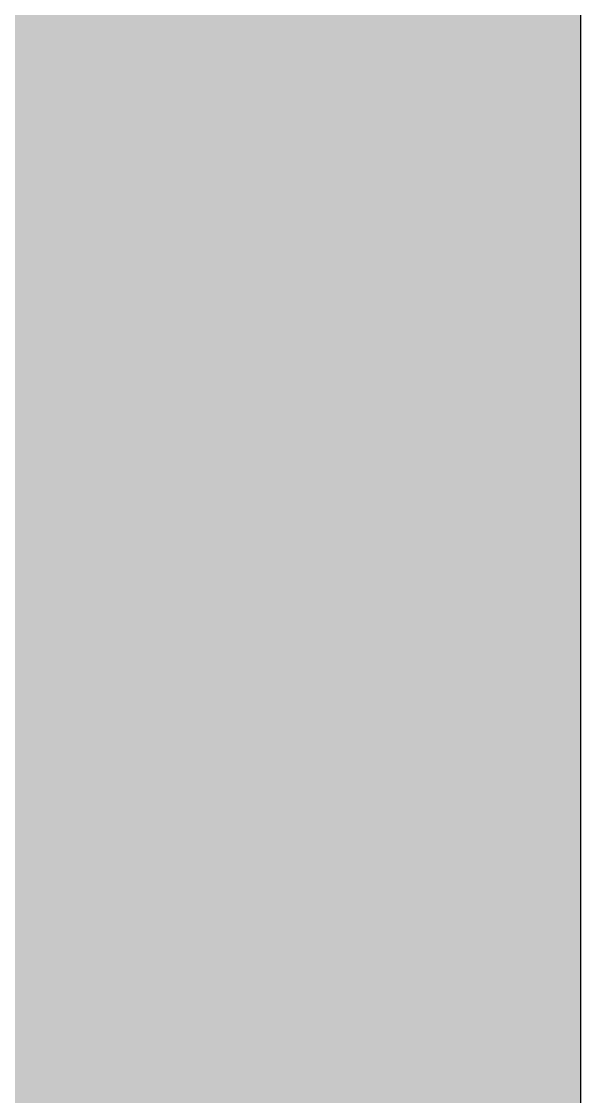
# Model space of a CAD drawing. Header units: millimetres. Extents: x 0 to 212, y 0 to 318.
# Drawn here: x 160.3 to 211.7, y 158.8 to 257.6 of the extents above; entities that cross this region are included whole.
import ezdxf

# ---------------------------------------------------------------- set-up
doc = ezdxf.new("R2010")
doc.units = ezdxf.units.MM

msp = doc.modelspace()

# ---------------------------------------------------------------- hatches: boundary and pattern name
msp.add_hatch(color=40).paths.add_polyline_path([(14.1633, 0.0536), (13.9878, 0.0533), (13.8125, 0.0559), (13.6373, 0.061), (13.462, 0.0686), (13.2893, 0.0787), (13.114, 0.0914), (12.9413, 0.1041), (12.7686, 0.1219), (12.5959, 0.1397), (12.4231, 0.16), (12.2504, 0.1829), (12.0777, 0.2057), (11.9075, 0.2337), (11.7373, 0.2616), (11.5672, 0.2921), (11.397, 0.3251), (11.2268, 0.3607), (11.0592, 0.3988), (10.8915, 0.4369), (10.7239, 0.4775), (10.5562, 0.5207), (10.3886, 0.5664), (10.2235, 0.6121), (10.0584, 0.6629), (9.8933, 0.7137), (9.7307, 0.7671), (9.5682, 0.8204), (9.4056, 0.8788), (9.2431, 0.9373), (9.083, 0.9982), (8.923, 1.0617), (8.763, 1.1252), (8.6055, 1.1938), (8.4455, 1.2624), (8.2906, 1.331), (8.1331, 1.4046), (7.9781, 1.4783), (7.8232, 1.5545), (7.6708, 1.6332), (7.5184, 1.7145), (7.366, 1.7958), (7.2161, 1.8796), (7.0663, 1.966), (6.919, 2.0523), (6.7716, 2.1438), (6.6243, 2.2352), (6.4795, 2.3266), (6.3348, 2.4232), (6.19, 2.5197), (6.0477, 2.6187), (5.908, 2.7178), (5.7683, 2.8194), (5.6286, 2.9235), (5.4915, 3.0302), (5.3543, 3.1369), (5.2197, 3.2461), (5.0851, 3.3579), (4.953, 3.4722), (4.8209, 3.5865), (4.6914, 3.7033), (4.5644, 3.8202), (4.4348, 3.9395), (4.3104, 4.0615), (4.1859, 4.1859), (4.0615, 4.3104), (3.9395, 4.4348), (3.8202, 4.5618), (3.7033, 4.6914), (3.5865, 4.8209), (3.4722, 4.953), (3.3579, 5.0851), (3.2487, 5.2197), (3.1369, 5.3543), (3.0302, 5.4915), (2.9235, 5.6286), (2.8194, 5.7683), (2.7178, 5.908), (2.6187, 6.0477), (2.5197, 6.19), (2.4232, 6.3348), (2.3266, 6.477), (2.2352, 6.6243), (2.1438, 6.7691), (2.0523, 6.9164), (1.966, 7.0663), (1.8796, 7.2161), (1.7958, 7.366), (1.7145, 7.5184), (1.6332, 7.6708), (1.5545, 7.8232), (1.4783, 7.9781), (1.4046, 8.1331), (1.331, 8.2906), (1.2598, 8.4455), (1.1913, 8.603), (1.1252, 8.763), (1.0592, 8.923), (0.9982, 9.083), (0.9373, 9.2431), (0.8763, 9.4056), (0.8204, 9.5682), (0.7645, 9.7307), (0.7112, 9.8933), (0.6604, 10.0584), (0.6121, 10.2235), (0.5639, 10.3911), (0.5207, 10.5562), (0.4775, 10.7239), (0.4343, 10.8915), (0.3962, 11.0592), (0.3607, 11.2268), (0.3251, 11.397), (0.2921, 11.5672), (0.2616, 11.7373), (0.2311, 11.9075), (0.2057, 12.0802), (0.1803, 12.2504), (0.1575, 12.4231), (0.1372, 12.5959), (0.1194, 12.7686), (0.1041, 12.9413), (0.0889, 13.1166), (0.0787, 13.2893), (0.0686, 13.4645), (0.061, 13.6373), (0.0559, 13.8125), (0.0508, 13.9878), (0.0508, 14.163), (0.0522, 303.4425), (0.0508, 303.6164), (0.0559, 303.7916), (0.061, 303.9669), (0.0686, 304.1396), (0.0787, 304.3149), (0.0889, 304.4876), (0.1041, 304.6628), (0.1194, 304.8356), (0.1372, 305.0083), (0.1575, 305.181), (0.1803, 305.3537), (0.2057, 305.5239), (0.2311, 305.6966), (0.2616, 305.8668), (0.2921, 306.037), (0.3251, 306.2072), (0.3607, 306.3748), (0.3962, 306.545), (0.4343, 306.7126), (0.4775, 306.8803), (0.5207, 307.0479), (0.5639, 307.213), (0.6121, 307.3781), (0.6604, 307.5432), (0.7112, 307.7083), (0.7645, 307.8734), (0.8204, 308.036), (0.8763, 308.1985), (0.9373, 308.3611), (0.9982, 308.5211), (1.0592, 308.6811), (1.1252, 308.8411), (1.1913, 308.9986), (1.2598, 309.1561), (1.331, 309.3136), (1.4046, 309.4685), (1.4783, 309.626), (1.5545, 309.7784), (1.6332, 309.9333), (1.7145, 310.0857), (1.7958, 310.2356), (1.8796, 310.388), (1.966, 310.5379), (2.0523, 310.6852), (2.1438, 310.8325), (2.2352, 310.9798), (2.3266, 311.1246), (2.4232, 311.2694), (2.5197, 311.4116), (2.6187, 311.5539), (2.7178, 311.6961), (2.8194, 311.8358), (2.9235, 311.9755), (3.0302, 312.1127), (3.1369, 312.2473), (3.2487, 312.3844), (3.3579, 312.5165), (3.4722, 312.6486), (3.5865, 312.7807), (3.7033, 312.9102), (3.8202, 313.0398), (3.9395, 313.1668), (4.0615, 313.2938), (4.1859, 313.4182), (4.3104, 313.5401), (4.4348, 313.6621), (4.5644, 313.784), (4.6914, 313.9008), (4.8209, 314.0177), (4.953, 314.132), (5.0851, 314.2437), (5.2197, 314.3555), (5.3543, 314.4647), (5.4915, 314.5739), (5.6286, 314.6781), (5.7683, 314.7822), (5.908, 314.8838), (6.0477, 314.9854), (6.19, 315.0845), (6.3348, 315.181), (6.4795, 315.275), (6.6243, 315.3689), (6.7716, 315.4604), (6.919, 315.5493), (7.0663, 315.6382), (7.2161, 315.7245), (7.366, 315.8084), (7.5184, 315.8896), (7.6708, 315.9709), (7.8232, 316.0471), (7.9781, 316.1233), (8.1331, 316.1995), (8.2906, 316.2706), (8.4455, 316.3418), (8.6055, 316.4103), (8.763, 316.4789), (8.923, 316.5424), (9.083, 316.6059), (9.2431, 316.6669), (9.4056, 316.7253), (9.5682, 316.7837), (9.7307, 316.8371), (9.8933, 316.8904), (10.0584, 316.9412), (10.2235, 316.992), (10.3886, 317.0377), (10.5562, 317.0834), (10.7239, 317.1266), (10.8915, 317.1673), (11.0592, 317.2079), (11.2268, 317.2435), (11.397, 317.279), (11.5672, 317.312), (11.7373, 317.3425), (11.9075, 317.3705), (12.0777, 317.3984), (12.2504, 317.4213), (12.4231, 317.4441), (12.5959, 317.4644), (12.7686, 317.4822), (12.9413, 317.5), (13.114, 317.5127), (13.2893, 317.5254), (13.462, 317.5356), (13.6373, 317.5432), (13.8125, 317.5483), (13.9878, 317.5508), (14.163, 317.5533), (197.6078, 317.5536), (197.7822, 317.5508), (197.9574, 317.5483), (198.1327, 317.5432), (198.3054, 317.5356), (198.4807, 317.5254), (198.6534, 317.5127), (198.8287, 317.5), (199.0014, 317.4822), (199.1741, 317.4644), (199.3468, 317.4441), (199.5195, 317.4213), (199.6897, 317.3984), (199.8624, 317.3705), (200.0326, 317.3425), (200.2028, 317.312), (200.373, 317.279), (200.5432, 317.2435), (200.7108, 317.2079), (200.8784, 317.1673), (201.0461, 317.1266), (201.2137, 317.0834), (201.3788, 317.0377), (201.5465, 316.992), (201.7116, 316.9412), (201.8767, 316.8904), (202.0392, 316.8371), (202.2018, 316.7837), (202.3643, 316.7253), (202.5269, 316.6669), (202.6869, 316.6059), (202.8469, 316.5424), (203.007, 316.4789), (203.167, 316.4103), (203.3245, 316.3418), (203.4794, 316.2706), (203.6369, 316.1995), (203.7918, 316.1233), (203.9468, 316.0471), (204.0992, 315.9709), (204.2516, 315.8896), (204.404, 315.8084), (204.5538, 315.7245), (204.7037, 315.6382), (204.8535, 315.5493), (205.0009, 315.4604), (205.1456, 315.3689), (205.293, 315.275), (205.4352, 315.181), (205.58, 315.0845), (205.7222, 314.9854), (205.8619, 314.8838), (206.0016, 314.7822), (206.1413, 314.6781), (206.2785, 314.5739), (206.4156, 314.4647), (206.5503, 314.3555), (206.6849, 314.2437), (206.817, 314.132), (206.949, 314.0177), (207.0786, 313.9008), (207.2081, 313.784), (207.3351, 313.6621), (207.4596, 313.5401), (207.584, 313.4182), (207.7085, 313.2938), (207.8304, 313.1668), (207.9498, 313.0398), (208.0666, 312.9102), (208.1835, 312.7807), (208.2978, 312.6486), (208.4121, 312.5165), (208.5238, 312.3844), (208.6331, 312.2473), (208.7397, 312.1127), (208.8464, 311.9755), (208.9506, 311.8358), (209.0522, 311.6961), (209.1512, 311.5539), (209.2503, 311.4116), (209.3468, 311.2694), (209.4433, 311.1246), (209.5348, 310.9798), (209.6262, 310.8325), (209.7176, 310.6852), (209.804, 310.5379), (209.8904, 310.388), (209.9742, 310.2356), (210.0555, 310.0857), (210.1367, 309.9333), (210.2155, 309.7784), (210.2917, 309.626), (210.3653, 309.4685), (210.439, 309.3136), (210.5076, 309.1561), (210.5762, 308.9986), (210.6447, 308.8411), (210.7082, 308.6811), (210.7717, 308.5211), (210.8327, 308.3611), (210.8911, 308.1985), (210.9495, 308.036), (211.0029, 307.8734), (211.0562, 307.7083), (211.107, 307.5432), (211.1578, 307.3781), (211.2035, 307.213), (211.2493, 307.0479), (211.2924, 306.8803), (211.3331, 306.7126), (211.3712, 306.545), (211.4093, 306.3748), (211.4448, 306.2072), (211.4779, 306.037), (211.5083, 305.8668), (211.5363, 305.6966), (211.5642, 305.5239), (211.5871, 305.3537), (211.6099, 305.181), (211.6303, 305.0083), (211.648, 304.8356), (211.6658, 304.6628), (211.6785, 304.4876), (211.6912, 304.3149), (211.7014, 304.1396), (211.709, 303.9669), (211.7141, 303.7916), (211.7166, 303.6164), (211.7166, 303.4411), (211.7189, 14.1647), (211.7166, 13.9878), (211.7141, 13.8125), (211.709, 13.6373), (211.7014, 13.4645), (211.6912, 13.2893), (211.6785, 13.1166), (211.6658, 12.9413), (211.648, 12.7686), (211.6303, 12.5959), (211.6099, 12.4231), (211.5871, 12.2504), (211.5642, 12.0802), (211.5363, 11.9075), (211.5083, 11.7373), (211.4779, 11.5672), (211.4448, 11.397), (211.4093, 11.2268), (211.3712, 11.0592), (211.3331, 10.8915), (211.2924, 10.7239), (211.2493, 10.5562), (211.2035, 10.3911), (211.1578, 10.2235), (211.107, 10.0584), (211.0562, 9.8933), (211.0029, 9.7307), (210.9495, 9.5682), (210.8911, 9.4056), (210.8327, 9.2431), (210.7717, 9.083), (210.7082, 8.923), (210.6447, 8.763), (210.5762, 8.603), (210.5076, 8.4455), (210.439, 8.2906), (210.3653, 8.1331), (210.2917, 7.9781), (210.2155, 7.8232), (210.1367, 7.6708), (210.0555, 7.5184), (209.9742, 7.366), (209.8904, 7.2161), (209.804, 7.0663), (209.7176, 6.9164), (209.6262, 6.7691), (209.5348, 6.6243), (209.4433, 6.477), (209.3468, 6.3348), (209.2503, 6.19), (209.1512, 6.0477), (209.0522, 5.908), (208.9506, 5.7683), (208.8464, 5.6286), (208.7397, 5.4915), (208.6331, 5.3543), (208.5238, 5.2197), (208.4121, 5.0851), (208.2978, 4.953), (208.1835, 4.8209), (208.0666, 4.6914), (207.9498, 4.5618), (207.8304, 4.4348), (207.7085, 4.3104), (207.584, 4.1859), (207.4596, 4.0615), (207.3351, 3.9395), (207.2081, 3.8202), (207.0786, 3.7033), (206.949, 3.5865), (206.817, 3.4722), (206.6849, 3.3579), (206.5503, 3.2461), (206.4156, 3.1369), (206.2785, 3.0302), (206.1413, 2.9235), (206.0016, 2.8194), (205.8619, 2.7178), (205.7222, 2.6187), (205.58, 2.5197), (205.4352, 2.4232), (205.293, 2.3266), (205.1456, 2.2352), (205.0009, 2.1438), (204.8535, 2.0523), (204.7037, 1.966), (204.5538, 1.8796), (204.404, 1.7958), (204.2516, 1.7145), (204.0992, 1.6332), (203.9468, 1.5545), (203.7918, 1.4783), (203.6369, 1.4046), (203.4794, 1.331), (203.3245, 1.2624), (203.167, 1.1938), (203.007, 1.1252), (202.8469, 1.0617), (202.6869, 0.9982), (202.5269, 0.9373), (202.3643, 0.8788), (202.2018, 0.8204), (202.0392, 0.7671), (201.8767, 0.7137), (201.7116, 0.6629), (201.5465, 0.6121), (201.3788, 0.5664), (201.2137, 0.5207), (201.0461, 0.4775), (200.8784, 0.4369), (200.7108, 0.3988), (200.5432, 0.3607), (200.373, 0.3251), (200.2028, 0.2921), (200.0326, 0.2616), (199.8624, 0.2337), (199.6897, 0.2057), (199.5195, 0.1829), (199.3468, 0.16), (199.1741, 0.1397), (199.0014, 0.1219), (198.8287, 0.1041), (198.6534, 0.0914), (198.4807, 0.0787), (198.3054, 0.0686), (198.1327, 0.061), (197.9574, 0.0559), (197.7822, 0.0533), (197.6069, 0.0533)])
h = msp.add_hatch(color=59)
h.paths.add_polyline_path([(14.1633, 3.5814), (13.8887, 3.5839), (13.6169, 3.5941), (13.3477, 3.6119), (13.081, 3.6347), (12.8143, 3.6652), (12.5501, 3.7008), (12.2885, 3.7465), (12.0294, 3.7948), (11.7729, 3.8506), (11.5164, 3.9141), (11.2649, 3.9827), (11.016, 4.0564), (10.7671, 4.1351), (10.5232, 4.2215), (10.2819, 4.3129), (10.0432, 4.412), (9.8069, 4.5161), (9.5733, 4.6228), (9.3447, 4.7371), (9.1186, 4.8565), (8.8951, 4.9809), (8.6741, 5.113), (8.4582, 5.2476), (8.2448, 5.3873), (8.0366, 5.5321), (7.8308, 5.682), (7.6276, 5.8369), (7.4295, 5.9969), (7.2365, 6.1595), (7.046, 6.3297), (6.8605, 6.5024), (6.6777, 6.6802), (6.5024, 6.8605), (6.3271, 7.046), (6.1595, 7.2365), (5.9969, 7.432), (5.8369, 7.6302), (5.682, 7.8308), (5.5321, 8.0366), (5.3873, 8.2448), (5.2451, 8.4582), (5.1105, 8.6741), (4.9809, 8.8951), (4.8565, 9.1186), (4.7371, 9.3447), (4.6228, 9.5758), (4.5136, 9.8069), (4.4094, 10.0432), (4.3129, 10.2819), (4.2215, 10.5232), (4.1351, 10.7696), (4.0538, 11.016), (3.9802, 11.2649), (3.9116, 11.5189), (3.8506, 11.7729), (3.7948, 12.0294), (3.744, 12.2911), (3.7008, 12.5527), (3.6627, 12.8143), (3.6322, 13.081), (3.6093, 13.3502), (3.5916, 13.6195), (3.5814, 13.8913), (3.5789, 14.163), (3.58, 303.4425), (3.5814, 303.7154), (3.5916, 303.9847), (3.6093, 304.2564), (3.6322, 304.5231), (3.6627, 304.7898), (3.7008, 305.054), (3.744, 305.3156), (3.7948, 305.5747), (3.8506, 305.8312), (3.9116, 306.0852), (3.9802, 306.3392), (4.0538, 306.5882), (4.1351, 306.8345), (4.2215, 307.0809), (4.3129, 307.3222), (4.4094, 307.561), (4.5136, 307.7972), (4.6228, 308.0283), (4.7371, 308.2595), (4.8565, 308.4855), (4.9809, 308.7091), (5.1105, 308.9275), (5.2451, 309.1459), (5.3873, 309.3593), (5.5321, 309.5676), (5.682, 309.7733), (5.8369, 309.974), (5.9969, 310.1721), (6.1595, 310.3677), (6.3271, 310.5556), (6.5024, 310.7436), (6.6777, 310.9239), (6.8605, 311.1017), (7.046, 311.2745), (7.2365, 311.4446), (7.4295, 311.6072), (7.6276, 311.7672), (7.8308, 311.9222), (8.0366, 312.072), (8.2448, 312.2168), (8.4582, 312.3565), (8.6741, 312.4911), (8.8951, 312.6232), (9.1186, 312.7477), (9.3447, 312.867), (9.5733, 312.9813), (9.8069, 313.0906), (10.0432, 313.1922), (10.2819, 313.2912), (10.5232, 313.3827), (10.7671, 313.469), (11.016, 313.5478), (11.2649, 313.624), (11.5164, 313.6925), (11.7729, 313.7535), (12.0294, 313.8094), (12.2885, 313.8602), (12.5501, 313.9034), (12.8143, 313.9389), (13.081, 313.9694), (13.3477, 313.9948), (13.6169, 314.01), (13.8887, 314.0202), (14.163, 314.0253), (197.6078, 314.0258), (197.8787, 314.0202), (198.1505, 314.01), (198.4197, 313.9948), (198.689, 313.9694), (198.9557, 313.9389), (199.2173, 313.9034), (199.4789, 313.8602), (199.7405, 313.8094), (199.9971, 313.7535), (200.2511, 313.6925), (200.5051, 313.624), (200.754, 313.5478), (201.0004, 313.469), (201.2467, 313.3827), (201.488, 313.2912), (201.7268, 313.1922), (201.963, 313.0906), (202.1942, 312.9813), (202.4253, 312.867), (202.6514, 312.7477), (202.8749, 312.6232), (203.0959, 312.4911), (203.3118, 312.3565), (203.5251, 312.2168), (203.7334, 312.072), (203.9391, 311.9222), (204.1398, 311.7672), (204.3379, 311.6072), (204.5335, 311.4446), (204.724, 311.2745), (204.9094, 311.1017), (205.0898, 310.9239), (205.2676, 310.7436), (205.4403, 310.5556), (205.6105, 310.3677), (205.773, 310.1721), (205.933, 309.974), (206.088, 309.7733), (206.2378, 309.5676), (206.3826, 309.3593), (206.5223, 309.1459), (206.6569, 308.9275), (206.789, 308.7091), (206.9135, 308.4855), (207.0329, 308.2595), (207.1472, 308.0283), (207.2538, 307.7972), (207.358, 307.561), (207.457, 307.3222), (207.5485, 307.0809), (207.6348, 306.8345), (207.7136, 306.5882), (207.7872, 306.3392), (207.8558, 306.0852), (207.9193, 305.8312), (207.9752, 305.5747), (208.0235, 305.3156), (208.0692, 305.054), (208.1047, 304.7898), (208.1352, 304.5231), (208.1581, 304.2564), (208.1759, 303.9847), (208.186, 303.7154), (208.1911, 303.4411), (208.1911, 14.1647), (208.186, 13.8913), (208.1759, 13.6195), (208.1581, 13.3502), (208.1352, 13.081), (208.1047, 12.8143), (208.0692, 12.5527), (208.0235, 12.2911), (207.9752, 12.0294), (207.9193, 11.7729), (207.8558, 11.5189), (207.7872, 11.2649), (207.7136, 11.016), (207.6348, 10.7696), (207.5485, 10.5232), (207.457, 10.2819), (207.358, 10.0432), (207.2538, 9.8069), (207.1472, 9.5758), (207.0329, 9.3447), (206.9135, 9.1186), (206.789, 8.8951), (206.6569, 8.6741), (206.5223, 8.4582), (206.3826, 8.2448), (206.2378, 8.0366), (206.088, 7.8308), (205.933, 7.6302), (205.773, 7.432), (205.6105, 7.2365), (205.4403, 7.046), (205.2676, 6.8605), (205.0898, 6.6802), (204.9094, 6.5024), (204.724, 6.3297), (204.5335, 6.1595), (204.3379, 5.9969), (204.1398, 5.8369), (203.9391, 5.682), (203.7334, 5.5321), (203.5251, 5.3873), (203.3118, 5.2476), (203.0959, 5.113), (202.8749, 4.9809), (202.6514, 4.8565), (202.4253, 4.7371), (202.1942, 4.6228), (201.963, 4.5161), (201.7268, 4.412), (201.488, 4.3129), (201.2467, 4.2215), (201.0004, 4.1351), (200.754, 4.0564), (200.5051, 3.9827), (200.2511, 3.9141), (199.9971, 3.8506), (199.7405, 3.7948), (199.4789, 3.7465), (199.2173, 3.7008), (198.9557, 3.6652), (198.689, 3.6347), (198.4197, 3.6119), (198.1505, 3.5941), (197.8787, 3.5839), (197.6069, 3.5789)])
h.paths.add_polyline_path([(14.1633, 8.8731), (14.0259, 8.8748), (13.8887, 8.8798), (13.7541, 8.8875), (13.622, 8.9002), (13.4874, 8.9154), (13.3553, 8.9332), (13.2258, 8.9535), (13.0962, 8.9789), (12.9667, 9.0068), (12.8397, 9.0373), (12.7127, 9.0729), (12.5882, 9.1084), (12.4663, 9.1491), (12.3419, 9.1923), (12.2225, 9.238), (12.1031, 9.2888), (11.9837, 9.3396), (11.8694, 9.3929), (11.7526, 9.4513), (11.6408, 9.5098), (11.5291, 9.5733), (11.4198, 9.6368), (11.3106, 9.7053), (11.2039, 9.7765), (11.0998, 9.8476), (10.9957, 9.9238), (10.8966, 10), (10.7975, 10.0787), (10.6985, 10.1625), (10.6045, 10.2464), (10.5105, 10.3327), (10.4216, 10.4216), (10.3327, 10.5131), (10.2464, 10.6045), (10.16, 10.701), (10.0787, 10.7975), (10, 10.8966), (9.9212, 10.9982), (9.8476, 11.0998), (9.7739, 11.2039), (9.7053, 11.3106), (9.6368, 11.4198), (9.5707, 11.5291), (9.5098, 11.6408), (9.4488, 11.7551), (9.3929, 11.8694), (9.337, 11.9863), (9.2862, 12.1031), (9.238, 12.2225), (9.1923, 12.3444), (9.1491, 12.4663), (9.1084, 12.5908), (9.0703, 12.7152), (9.0373, 12.8397), (9.0068, 12.9692), (8.9789, 13.0962), (8.9535, 13.2258), (8.9306, 13.3579), (8.9129, 13.4899), (8.8976, 13.622), (8.8849, 13.7566), (8.8773, 13.8913), (8.8722, 14.0259), (8.8697, 14.163), (8.8717, 303.4425), (8.8722, 303.5783), (8.8773, 303.7129), (8.8849, 303.8475), (8.8976, 303.9821), (8.9129, 304.1142), (8.9306, 304.2463), (8.9535, 304.3784), (8.9789, 304.5079), (9.0068, 304.6349), (9.0373, 304.7644), (9.0703, 304.8889), (9.1084, 305.0134), (9.1491, 305.1378), (9.1923, 305.2597), (9.238, 305.3817), (9.2862, 305.501), (9.337, 305.6179), (9.3929, 305.7347), (9.4488, 305.849), (9.5098, 305.9633), (9.5707, 306.0751), (9.6368, 306.1843), (9.7053, 306.2935), (9.7739, 306.4002), (9.8476, 306.5043), (9.9212, 306.6059), (10, 306.7075), (10.0787, 306.8066), (10.16, 306.9031), (10.2464, 306.9996), (10.3327, 307.0911), (10.4216, 307.1825), (10.5105, 307.2714), (10.6045, 307.3578), (10.6985, 307.4416), (10.7975, 307.5254), (10.8966, 307.6042), (10.9957, 307.6804), (11.0998, 307.7566), (11.2039, 307.8277), (11.3106, 307.8988), (11.4198, 307.9674), (11.5291, 308.0309), (11.6408, 308.0944), (11.7526, 308.1528), (11.8694, 308.2112), (11.9837, 308.2646), (12.1031, 308.3179), (12.2225, 308.3662), (12.3419, 308.4119), (12.4663, 308.4551), (12.5882, 308.4957), (12.7127, 308.5313), (12.8397, 308.5668), (12.9667, 308.5973), (13.0962, 308.6252), (13.2258, 308.6506), (13.3553, 308.671), (13.4874, 308.6913), (13.622, 308.7065), (13.7541, 308.7167), (13.8887, 308.7268), (14.0259, 308.7319), (14.163, 308.7319), (197.6078, 308.7342), (197.7441, 308.7319), (197.8787, 308.7268), (198.0133, 308.7167), (198.1479, 308.7065), (198.28, 308.6913), (198.4121, 308.671), (198.5442, 308.6506), (198.6737, 308.6252), (198.8007, 308.5973), (198.9303, 308.5668), (199.0547, 308.5313), (199.1792, 308.4957), (199.3036, 308.4551), (199.4256, 308.4119), (199.5475, 308.3662), (199.6669, 308.3179), (199.7837, 308.2646), (199.9005, 308.2112), (200.0148, 308.1528), (200.1291, 308.0944), (200.2409, 308.0309), (200.3501, 307.9674), (200.4593, 307.8988), (200.566, 307.8277), (200.6702, 307.7566), (200.7718, 307.6804), (200.8734, 307.6042), (200.9724, 307.5254), (201.0689, 307.4416), (201.1655, 307.3578), (201.2569, 307.2714), (201.3483, 307.1825), (201.4372, 307.0911), (201.5236, 306.9996), (201.6074, 306.9031), (201.6912, 306.8066), (201.77, 306.7075), (201.8462, 306.6059), (201.9224, 306.5043), (201.9935, 306.4002), (202.0646, 306.2935), (202.1332, 306.1843), (202.1967, 306.0751), (202.2602, 305.9633), (202.3186, 305.849), (202.377, 305.7347), (202.4304, 305.6179), (202.4812, 305.501), (202.532, 305.3817), (202.5777, 305.2597), (202.6209, 305.1378), (202.6615, 305.0134), (202.6971, 304.8889), (202.7326, 304.7644), (202.7631, 304.6349), (202.7911, 304.5079), (202.8165, 304.3784), (202.8368, 304.2463), (202.8546, 304.1142), (202.8698, 303.9821), (202.8825, 303.8475), (202.8901, 303.7129), (202.8952, 303.5783), (202.8977, 303.4411), (202.8994, 14.1647), (202.8952, 14.0259), (202.8901, 13.8913), (202.8825, 13.7566), (202.8698, 13.622), (202.8546, 13.4899), (202.8368, 13.3579), (202.8165, 13.2258), (202.7911, 13.0962), (202.7631, 12.9692), (202.7326, 12.8397), (202.6971, 12.7152), (202.6615, 12.5908), (202.6209, 12.4663), (202.5777, 12.3444), (202.532, 12.2225), (202.4812, 12.1031), (202.4304, 11.9863), (202.377, 11.8694), (202.3186, 11.7551), (202.2602, 11.6408), (202.1967, 11.5291), (202.1332, 11.4198), (202.0646, 11.3106), (201.9935, 11.2039), (201.9224, 11.0998), (201.8462, 10.9982), (201.77, 10.8966), (201.6912, 10.7975), (201.6074, 10.701), (201.5236, 10.6045), (201.4372, 10.5131), (201.3483, 10.4216), (201.2569, 10.3327), (201.1655, 10.2464), (201.0689, 10.1625), (200.9724, 10.0787), (200.8734, 10), (200.7718, 9.9238), (200.6702, 9.8476), (200.566, 9.7765), (200.4593, 9.7053), (200.3501, 9.6368), (200.2409, 9.5733), (200.1291, 9.5098), (200.0148, 9.4513), (199.9005, 9.3929), (199.7837, 9.3396), (199.6669, 9.2888), (199.5475, 9.238), (199.4256, 9.1923), (199.3036, 9.1491), (199.1792, 9.1084), (199.0547, 9.0729), (198.9303, 9.0373), (198.8007, 9.0068), (198.6737, 8.9789), (198.5442, 8.9535), (198.4121, 8.9332), (198.28, 8.9154), (198.1479, 8.9002), (198.0133, 8.8875), (197.8787, 8.8798), (197.7441, 8.8748), (197.6069, 8.8722)], flags=16)
h = msp.add_hatch(color=59)
edge = h.paths.add_edge_path()
edge.add_line((161.6082, 227.3554), (161.61, 226.7585))
edge.add_line((161.61, 226.7585), (161.6177, 226.1794))
edge.add_line((161.6177, 226.1794), (161.6304, 225.6104))
edge.add_line((161.6304, 225.6104), (161.6481, 225.0542))
edge.add_line((161.6481, 225.0542), (161.6735, 224.5131))
edge.add_line((161.6735, 224.5131), (161.7015, 223.9848))
edge.add_line((161.7015, 223.9848), (161.7345, 223.4692))
edge.add_line((161.7345, 223.4692), (161.7726, 222.9637))
edge.add_line((161.7726, 222.9637), (161.8158, 222.4735))
edge.add_line((161.8158, 222.4735), (161.864, 221.9935))
edge.add_line((161.864, 221.9935), (161.9174, 221.5286))
edge.add_line((161.9174, 221.5286), (161.9758, 221.074))
edge.add_line((161.9758, 221.074), (162.0393, 220.6295))
edge.add_line((162.0393, 220.6295), (162.1079, 220.2002))
edge.add_line((162.1079, 220.2002), (162.1815, 219.7811))
edge.add_line((162.1815, 219.7811), (162.2577, 219.3722))
edge.add_line((162.2577, 219.3722), (162.339, 218.9759))
edge.add_line((162.339, 218.9759), (162.4254, 218.5924))
edge.add_line((162.4254, 218.5924), (162.5168, 218.219))
edge.add_line((162.5168, 218.219), (162.6133, 217.8558))
edge.add_line((162.6133, 217.8558), (162.7124, 217.5027))
edge.add_line((162.7124, 217.5027), (162.8165, 217.1624))
edge.add_line((162.8165, 217.1624), (162.9258, 216.8322))
edge.add_line((162.9258, 216.8322), (163.0401, 216.5121))
edge.add_line((163.0401, 216.5121), (163.1569, 216.2048))
edge.add_line((163.1569, 216.2048), (163.2788, 215.9051))
edge.add_line((163.2788, 215.9051), (163.4058, 215.6155))
edge.add_line((163.4058, 215.6155), (163.5354, 215.3361))
edge.add_line((163.5354, 215.3361), (163.67, 215.0694))
edge.add_line((163.67, 215.0694), (163.8097, 214.8103))
edge.add_line((163.8097, 214.8103), (163.9519, 214.5589))
edge.add_line((163.9519, 214.5589), (164.0992, 214.3201))
edge.add_line((164.0992, 214.3201), (164.2491, 214.089))
edge.add_line((164.2491, 214.089), (164.404, 213.868))
edge.add_line((164.404, 213.868), (164.5641, 213.6572))
edge.add_line((164.5641, 213.6572), (164.7266, 213.454))
edge.add_line((164.7266, 213.454), (164.8917, 213.2584))
edge.add_line((164.8917, 213.2584), (165.0619, 213.073))
edge.add_line((165.0619, 213.073), (165.2372, 212.8977))
edge.add_line((165.2372, 212.8977), (165.415, 212.7275))
edge.add_line((165.415, 212.7275), (165.5953, 212.5701))
edge.add_line((165.5953, 212.5701), (165.7807, 212.4177))
edge.add_line((165.7807, 212.4177), (165.9687, 212.2729))
edge.add_line((165.9687, 212.2729), (166.1617, 212.1383))
edge.add_line((166.1617, 212.1383), (166.3573, 212.0113))
edge.add_line((166.3573, 212.0113), (166.5554, 211.8893))
edge.add_line((166.5554, 211.8893), (166.7586, 211.7776))
edge.add_line((166.7586, 211.7776), (166.9644, 211.6734))
edge.add_line((166.9644, 211.6734), (167.1726, 211.5744))
edge.add_line((167.1726, 211.5744), (167.386, 211.4855))
edge.add_line((167.386, 211.4855), (167.6019, 211.4017))
edge.add_line((167.6019, 211.4017), (167.8203, 211.3255))
edge.add_line((167.8203, 211.3255), (168.0439, 211.2569))
edge.add_line((168.0439, 211.2569), (168.2674, 211.1934))
edge.add_line((168.2674, 211.1934), (168.496, 211.1375))
edge.add_line((168.496, 211.1375), (168.7297, 211.0867))
edge.add_line((168.7297, 211.0867), (168.9633, 211.0435))
edge.add_line((168.9633, 211.0435), (169.1996, 211.008))
edge.add_line((169.1996, 211.008), (169.4409, 210.9749))
edge.add_line((169.4409, 210.9749), (169.6847, 210.9521))
edge.add_line((169.6847, 210.9521), (169.9311, 210.9318))
edge.add_line((169.9311, 210.9318), (170.18, 210.9191))
edge.add_line((170.18, 210.9191), (170.4315, 210.9089))
edge.add_line((170.4315, 210.9089), (170.6855, 210.9064))
edge.add_line((170.6855, 210.9064), (170.876, 210.9089))
edge.add_line((170.876, 210.9089), (171.0614, 210.9114))
edge.add_line((171.0614, 210.9114), (171.2468, 210.9191))
edge.add_line((171.2468, 210.9191), (171.4271, 210.9292))
edge.add_line((171.4271, 210.9292), (171.6049, 210.9394))
edge.add_line((171.6049, 210.9394), (171.7827, 210.9546))
edge.add_line((171.7827, 210.9546), (171.9555, 210.9724))
edge.add_line((171.9555, 210.9724), (172.1256, 210.9902))
edge.add_line((172.1256, 210.9902), (172.2933, 211.013))
edge.add_line((172.2933, 211.013), (172.4609, 211.0384))
edge.add_line((172.4609, 211.0384), (172.6235, 211.0638))
edge.add_line((172.6235, 211.0638), (172.7835, 211.0943))
edge.add_line((172.7835, 211.0943), (172.9435, 211.1248))
edge.add_line((172.9435, 211.1248), (173.0985, 211.1578))
edge.add_line((173.0985, 211.1578), (173.2509, 211.1934))
edge.add_line((173.2509, 211.1934), (173.4033, 211.2315))
edge.add_line((173.4033, 211.2315), (173.5531, 211.2721))
edge.add_line((173.5531, 211.2721), (173.6979, 211.3153))
edge.add_line((173.6979, 211.3153), (173.8427, 211.361))
edge.add_line((173.8427, 211.361), (173.9849, 211.4067))
edge.add_line((173.9849, 211.4067), (174.1246, 211.4575))
edge.add_line((174.1246, 211.4575), (174.2618, 211.5083))
edge.add_line((174.2618, 211.5083), (174.3964, 211.5617))
edge.add_line((174.3964, 211.5617), (174.5285, 211.6176))
edge.add_line((174.5285, 211.6176), (174.658, 211.6734))
edge.add_line((174.658, 211.6734), (174.7876, 211.7344))
edge.add_line((174.7876, 211.7344), (174.9146, 211.7954))
edge.add_line((174.9146, 211.7954), (175.0365, 211.8589))
edge.add_line((175.0365, 211.8589), (175.1584, 211.9224))
edge.add_line((175.1584, 211.9224), (175.2803, 211.9909))
edge.add_line((175.2803, 211.9909), (175.3972, 212.0595))
edge.add_line((175.3972, 212.0595), (175.5115, 212.1306))
edge.add_line((175.5115, 212.1306), (175.6258, 212.2018))
edge.add_line((175.6258, 212.2018), (175.7375, 212.2754))
edge.add_line((175.7375, 212.2754), (175.8467, 212.3516))
edge.add_line((175.8467, 212.3516), (175.956, 212.4278))
edge.add_line((175.956, 212.4278), (176.0601, 212.5091))
edge.add_line((176.0601, 212.5091), (176.1642, 212.5878))
edge.add_line((176.1642, 212.5878), (176.2658, 212.6717))
edge.add_line((176.2658, 212.6717), (176.3649, 212.7555))
edge.add_line((176.3649, 212.7555), (176.464, 212.8393))
edge.add_line((176.464, 212.8393), (176.5605, 212.9282))
edge.add_line((176.5605, 212.9282), (176.6545, 213.0146))
edge.add_line((176.6545, 213.0146), (176.7459, 213.106))
edge.add_line((176.7459, 213.106), (176.8373, 213.1974))
edge.add_line((176.8373, 213.1974), (176.9262, 213.2889))
edge.add_line((176.9262, 213.2889), (177.0126, 213.3829))
edge.add_line((177.0126, 213.3829), (177.099, 213.4794))
edge.add_line((177.099, 213.4794), (177.1828, 213.5759))
edge.add_line((177.1828, 213.5759), (177.2641, 213.6724))
edge.add_line((177.2641, 213.6724), (177.3453, 213.7715))
edge.add_line((177.3453, 213.7715), (177.4241, 213.8731))
edge.add_line((177.4241, 213.8731), (177.5003, 213.9747))
edge.add_line((177.5003, 213.9747), (177.5739, 214.0763))
edge.add_line((177.5739, 214.0763), (177.6501, 214.1804))
edge.add_line((177.6501, 214.1804), (177.7213, 214.2846))
edge.add_line((177.7213, 214.2846), (177.7924, 214.3912))
edge.add_line((177.7924, 214.3912), (177.861, 214.4979))
edge.add_line((177.861, 214.4979), (177.927, 214.6071))
edge.add_line((177.927, 214.6071), (177.993, 214.7164))
edge.add_line((177.993, 214.7164), (178.0591, 214.8256))
edge.add_line((178.0591, 214.8256), (178.1226, 214.9373))
edge.add_line((178.1226, 214.9373), (178.1835, 215.0491))
edge.add_line((178.1835, 215.0491), (178.2445, 215.1609))
edge.add_line((178.2445, 215.1609), (179.324, 211.5439))
edge.add_line((179.324, 211.5439), (183.5782, 211.5439))
edge.add_line((183.5782, 211.5439), (183.5782, 255.9939))
edge.add_line((183.5782, 255.9939), (177.4197, 255.9939))
edge.add_line((177.4197, 255.9939), (177.4197, 244.0545))
edge.add_line((177.4197, 244.0545), (177.353, 244.0864))
edge.add_line((177.353, 244.0864), (177.2869, 244.1169))
edge.add_line((177.2869, 244.1169), (177.2209, 244.1499))
edge.add_line((177.2209, 244.1499), (177.1548, 244.1804))
edge.add_line((177.1548, 244.1804), (177.0863, 244.2134))
edge.add_line((177.0863, 244.2134), (177.0202, 244.2439))
edge.add_line((177.0202, 244.2439), (176.9542, 244.2743))
edge.add_line((176.9542, 244.2743), (176.8856, 244.3023))
edge.add_line((176.8856, 244.3023), (176.817, 244.3328))
edge.add_line((176.817, 244.3328), (176.751, 244.3607))
edge.add_line((176.751, 244.3607), (176.6824, 244.3912))
edge.add_line((176.6824, 244.3912), (176.6138, 244.4191))
edge.add_line((176.6138, 244.4191), (176.5427, 244.4471))
edge.add_line((176.5427, 244.4471), (176.4741, 244.475))
edge.add_line((176.4741, 244.475), (176.4055, 244.5004))
edge.add_line((176.4055, 244.5004), (176.337, 244.5283))
edge.add_line((176.337, 244.5283), (176.2658, 244.5537))
edge.add_line((176.2658, 244.5537), (176.1947, 244.5791))
edge.add_line((176.1947, 244.5791), (176.1261, 244.6045))
edge.add_line((176.1261, 244.6045), (176.055, 244.6274))
edge.add_line((176.055, 244.6274), (175.9839, 244.6528))
edge.add_line((175.9839, 244.6528), (175.9128, 244.6757))
edge.add_line((175.9128, 244.6757), (175.8417, 244.7011))
edge.add_line((175.8417, 244.7011), (175.7705, 244.7239))
edge.add_line((175.7705, 244.7239), (175.6969, 244.7442))
edge.add_line((175.6969, 244.7442), (175.6258, 244.7671))
edge.add_line((175.6258, 244.7671), (175.5521, 244.7874))
edge.add_line((175.5521, 244.7874), (175.481, 244.8103))
edge.add_line((175.481, 244.8103), (175.4073, 244.8306))
edge.add_line((175.4073, 244.8306), (175.3337, 244.8484))
edge.add_line((175.3337, 244.8484), (175.2625, 244.8687))
edge.add_line((175.2625, 244.8687), (175.1889, 244.8865))
edge.add_line((175.1889, 244.8865), (175.1127, 244.9068))
edge.add_line((175.1127, 244.9068), (175.039, 244.9246))
edge.add_line((175.039, 244.9246), (174.9654, 244.9398))
edge.add_line((174.9654, 244.9398), (174.8917, 244.9576))
edge.add_line((174.8917, 244.9576), (174.8155, 244.9728))
edge.add_line((174.8155, 244.9728), (174.7418, 244.9906))
edge.add_line((174.7418, 244.9906), (174.6656, 245.0059))
edge.add_line((174.6656, 245.0059), (174.592, 245.0186))
edge.add_line((174.592, 245.0186), (174.5158, 245.0338))
edge.add_line((174.5158, 245.0338), (174.4396, 245.0465))
edge.add_line((174.4396, 245.0465), (174.3634, 245.0592))
edge.add_line((174.3634, 245.0592), (174.2872, 245.0719))
edge.add_line((174.2872, 245.0719), (174.211, 245.0846))
edge.add_line((174.211, 245.0846), (174.1348, 245.0948))
edge.add_line((174.1348, 245.0948), (174.0586, 245.1075))
edge.add_line((174.0586, 245.1075), (173.9798, 245.1176))
edge.add_line((173.9798, 245.1176), (173.9036, 245.1252))
edge.add_line((173.9036, 245.1252), (173.8249, 245.1354))
edge.add_line((173.8249, 245.1354), (173.7487, 245.143))
edge.add_line((173.7487, 245.143), (173.67, 245.1506))
edge.add_line((173.67, 245.1506), (173.5912, 245.1583))
edge.add_line((173.5912, 245.1583), (173.5125, 245.1659))
edge.add_line((173.5125, 245.1659), (173.4337, 245.171))
edge.add_line((173.4337, 245.171), (173.355, 245.176))
edge.add_line((173.355, 245.176), (173.2763, 245.1811))
edge.add_line((173.2763, 245.1811), (173.1975, 245.1862))
edge.add_line((173.1975, 245.1862), (173.1188, 245.1887))
edge.add_line((173.1188, 245.1887), (173.04, 245.1913))
edge.add_line((173.04, 245.1913), (172.9588, 245.1938))
edge.add_line((172.9588, 245.1938), (172.88, 245.1964))
edge.add_line((172.88, 245.1964), (172.7987, 245.1964))
edge.add_line((172.7987, 245.1964), (172.72, 245.1964))
edge.add_line((172.72, 245.1964), (172.4, 245.1938))
edge.add_line((172.4, 245.1938), (172.085, 245.1837))
edge.add_line((172.085, 245.1837), (171.7726, 245.1633))
edge.add_line((171.7726, 245.1633), (171.4652, 245.1379))
edge.add_line((171.4652, 245.1379), (171.1604, 245.1049))
edge.add_line((171.1604, 245.1049), (170.8607, 245.0643))
edge.add_line((170.8607, 245.0643), (170.5635, 245.0186))
edge.add_line((170.5635, 245.0186), (170.274, 244.9627))
edge.add_line((170.274, 244.9627), (169.9844, 244.8992))
edge.add_line((169.9844, 244.8992), (169.7025, 244.8255))
edge.add_line((169.7025, 244.8255), (169.4231, 244.7468))
edge.add_line((169.4231, 244.7468), (169.1462, 244.6604))
edge.add_line((169.1462, 244.6604), (168.877, 244.5639))
edge.add_line((168.877, 244.5639), (168.6103, 244.4623))
edge.add_line((168.6103, 244.4623), (168.3487, 244.3505))
edge.add_line((168.3487, 244.3505), (168.0896, 244.2312))
edge.add_line((168.0896, 244.2312), (167.8356, 244.1016))
edge.add_line((167.8356, 244.1016), (167.5867, 243.967))
edge.add_line((167.5867, 243.967), (167.3428, 243.8222))
edge.add_line((167.3428, 243.8222), (167.1041, 243.6673))
edge.add_line((167.1041, 243.6673), (166.8678, 243.5047))
edge.add_line((166.8678, 243.5047), (166.6367, 243.3345))
edge.add_line((166.6367, 243.3345), (166.4106, 243.1542))
edge.add_line((166.4106, 243.1542), (166.1897, 242.9662))
edge.add_line((166.1897, 242.9662), (165.9738, 242.7707))
edge.add_line((165.9738, 242.7707), (165.7604, 242.5624))
edge.add_line((165.7604, 242.5624), (165.5547, 242.349))
edge.add_line((165.5547, 242.349), (165.3515, 242.123))
edge.add_line((165.3515, 242.123), (165.1533, 241.8893))
edge.add_line((165.1533, 241.8893), (164.9603, 241.648))
edge.add_line((164.9603, 241.648), (164.7749, 241.394))
edge.add_line((164.7749, 241.394), (164.592, 241.1324))
edge.add_line((164.592, 241.1324), (164.4142, 240.8631))
edge.add_line((164.4142, 240.8631), (164.2415, 240.5812))
edge.add_line((164.2415, 240.5812), (164.0738, 240.2916))
edge.add_line((164.0738, 240.2916), (163.9113, 239.9919))
edge.add_line((163.9113, 239.9919), (163.7538, 239.682))
edge.add_line((163.7538, 239.682), (163.6014, 239.362))
edge.add_line((163.6014, 239.362), (163.4566, 239.0318))
edge.add_line((163.4566, 239.0318), (163.3144, 238.6914))
edge.add_line((163.3144, 238.6914), (163.1798, 238.3434))
edge.add_line((163.1798, 238.3434), (163.0477, 237.9828))
edge.add_line((163.0477, 237.9828), (162.9232, 237.6119))
edge.add_line((162.9232, 237.6119), (162.8038, 237.2335))
edge.add_line((162.8038, 237.2335), (162.6895, 236.8423))
edge.add_line((162.6895, 236.8423), (162.5803, 236.441))
edge.add_line((162.5803, 236.441), (162.4762, 236.0295))
edge.add_line((162.4762, 236.0295), (162.3797, 235.6079))
edge.add_line((162.3797, 235.6079), (162.2857, 235.1735))
edge.add_line((162.2857, 235.1735), (162.1993, 234.7316))
edge.add_line((162.1993, 234.7316), (162.1206, 234.2769))
edge.add_line((162.1206, 234.2769), (162.0444, 233.8121))
edge.add_line((162.0444, 233.8121), (161.9758, 233.3346))
edge.add_line((161.9758, 233.3346), (161.9123, 232.8469))
edge.add_line((161.9123, 232.8469), (161.8539, 232.349))
edge.add_line((161.8539, 232.349), (161.8031, 231.841))
edge.add_line((161.8031, 231.841), (161.7574, 231.3203))
edge.add_line((161.7574, 231.3203), (161.7167, 230.7869))
edge.add_line((161.7167, 230.7869), (161.6837, 230.2434))
edge.add_line((161.6837, 230.2434), (161.6558, 229.6897))
edge.add_line((161.6558, 229.6897), (161.6354, 229.1232))
edge.add_line((161.6354, 229.1232), (161.6202, 228.5441))
edge.add_line((161.6202, 228.5441), (161.61, 227.9548))
edge.add_line((161.61, 227.9548), (161.6075, 227.3529))
edge = h.paths.add_edge_path(flags=16)
edge.add_line((172.5937, 216.0513), (172.433, 216.0524))
edge.add_line((172.433, 216.0524), (172.278, 216.0575))
edge.add_line((172.278, 216.0575), (172.1256, 216.0651))
edge.add_line((172.1256, 216.0651), (171.9758, 216.0753))
edge.add_line((171.9758, 216.0753), (171.8285, 216.0905))
edge.add_line((171.8285, 216.0905), (171.6862, 216.1108))
edge.add_line((171.6862, 216.1108), (171.5465, 216.1337))
edge.add_line((171.5465, 216.1337), (171.4094, 216.1591))
edge.add_line((171.4094, 216.1591), (171.2747, 216.1896))
edge.add_line((171.2747, 216.1896), (171.1427, 216.2251))
edge.add_line((171.1427, 216.2251), (171.0157, 216.2632))
edge.add_line((171.0157, 216.2632), (170.8912, 216.3064))
edge.add_line((170.8912, 216.3064), (170.7693, 216.3521))
edge.add_line((170.7693, 216.3521), (170.6499, 216.4029))
edge.add_line((170.6499, 216.4029), (170.5331, 216.4588))
edge.add_line((170.5331, 216.4588), (170.4213, 216.5198))
edge.add_line((170.4213, 216.5198), (170.3121, 216.5858))
edge.add_line((170.3121, 216.5858), (170.2029, 216.6569))
edge.add_line((170.2029, 216.6569), (170.0987, 216.7306))
edge.add_line((170.0987, 216.7306), (169.9971, 216.8093))
edge.add_line((169.9971, 216.8093), (169.8981, 216.8957))
edge.add_line((169.8981, 216.8957), (169.8015, 216.9846))
edge.add_line((169.8015, 216.9846), (169.7101, 217.0811))
edge.add_line((169.7101, 217.0811), (169.6187, 217.1827))
edge.add_line((169.6187, 217.1827), (169.5298, 217.2894))
edge.add_line((169.5298, 217.2894), (169.4459, 217.4011))
edge.add_line((169.4459, 217.4011), (169.3621, 217.518))
edge.add_line((169.3621, 217.518), (169.2834, 217.6399))
edge.add_line((169.2834, 217.6399), (169.2046, 217.7694))
edge.add_line((169.2046, 217.7694), (169.131, 217.9041))
edge.add_line((169.131, 217.9041), (169.0573, 218.0463))
edge.add_line((169.0573, 218.0463), (168.9887, 218.1936))
edge.add_line((168.9887, 218.1936), (168.9202, 218.346))
edge.add_line((168.9202, 218.346), (168.8567, 218.506))
edge.add_line((168.8567, 218.506), (168.7932, 218.6737))
edge.add_line((168.7932, 218.6737), (168.7347, 218.8464))
edge.add_line((168.7347, 218.8464), (168.6763, 219.0242))
edge.add_line((168.6763, 219.0242), (168.623, 219.2122))
edge.add_line((168.623, 219.2122), (168.5696, 219.4027))
edge.add_line((168.5696, 219.4027), (168.5188, 219.6033))
edge.add_line((168.5188, 219.6033), (168.4706, 219.8116))
edge.add_line((168.4706, 219.8116), (168.4249, 220.025))
edge.add_line((168.4249, 220.025), (168.3817, 220.2459))
edge.add_line((168.3817, 220.2459), (168.341, 220.4745))
edge.add_line((168.341, 220.4745), (168.3029, 220.7082))
edge.add_line((168.3029, 220.7082), (168.2648, 220.9521))
edge.add_line((168.2648, 220.9521), (168.2318, 221.2035))
edge.add_line((168.2318, 221.2035), (168.1988, 221.4626))
edge.add_line((168.1988, 221.4626), (168.1683, 221.7293))
edge.add_line((168.1683, 221.7293), (168.1404, 222.0011))
edge.add_line((168.1404, 222.0011), (168.115, 222.283))
edge.add_line((168.115, 222.283), (168.0896, 222.5751))
edge.add_line((168.0896, 222.5751), (168.0693, 222.8723))
edge.add_line((168.0693, 222.8723), (168.0489, 223.1796))
edge.add_line((168.0489, 223.1796), (168.0312, 223.4946))
edge.add_line((168.0312, 223.4946), (168.0159, 223.8172))
edge.add_line((168.0159, 223.8172), (168.0007, 224.1499))
edge.add_line((168.0007, 224.1499), (167.9905, 224.4903))
edge.add_line((167.9905, 224.4903), (167.9804, 224.8383))
edge.add_line((167.9804, 224.8383), (167.9702, 225.1964))
edge.add_line((167.9702, 225.1964), (167.9651, 225.5647))
edge.add_line((167.9651, 225.5647), (167.96, 225.9406))
edge.add_line((167.96, 225.9406), (167.9575, 226.3242))
edge.add_line((167.9575, 226.3242), (167.9575, 226.7179))
edge.add_line((167.9575, 226.7179), (167.9575, 227.1776))
edge.add_line((167.9575, 227.1776), (167.96, 227.6297))
edge.add_line((167.96, 227.6297), (167.9651, 228.0691))
edge.add_line((167.9651, 228.0691), (167.9702, 228.5009))
edge.add_line((167.9702, 228.5009), (167.9778, 228.9226))
edge.add_line((167.9778, 228.9226), (167.988, 229.3366))
edge.add_line((167.988, 229.3366), (168.0007, 229.7405))
edge.add_line((168.0007, 229.7405), (168.0159, 230.1367))
edge.add_line((168.0159, 230.1367), (168.0312, 230.5228))
edge.add_line((168.0312, 230.5228), (168.0489, 230.8987))
edge.add_line((168.0489, 230.8987), (168.0718, 231.267))
edge.add_line((168.0718, 231.267), (168.0947, 231.6277))
edge.add_line((168.0947, 231.6277), (168.1201, 231.9782))
edge.add_line((168.1201, 231.9782), (168.148, 232.3211))
edge.add_line((168.148, 232.3211), (168.1759, 232.6564))
edge.add_line((168.1759, 232.6564), (168.209, 232.9815))
edge.add_line((168.209, 232.9815), (168.2445, 233.299))
edge.add_line((168.2445, 233.299), (168.2826, 233.6063))
edge.add_line((168.2826, 233.6063), (168.3233, 233.9086))
edge.add_line((168.3233, 233.9086), (168.3664, 234.2007))
edge.add_line((168.3664, 234.2007), (168.4147, 234.4852))
edge.add_line((168.4147, 234.4852), (168.463, 234.762))
edge.add_line((168.463, 234.762), (168.5138, 235.0313))
edge.add_line((168.5138, 235.0313), (168.5696, 235.2904))
edge.add_line((168.5696, 235.2904), (168.6281, 235.5444))
edge.add_line((168.6281, 235.5444), (168.689, 235.7882))
edge.add_line((168.689, 235.7882), (168.7525, 236.027))
edge.add_line((168.7525, 236.027), (168.8211, 236.2556))
edge.add_line((168.8211, 236.2556), (168.8922, 236.4791))
edge.add_line((168.8922, 236.4791), (168.9659, 236.6924))
edge.add_line((168.9659, 236.6924), (169.0421, 236.9007))
edge.add_line((169.0421, 236.9007), (169.1234, 237.1014))
edge.add_line((169.1234, 237.1014), (169.2072, 237.2944))
edge.add_line((169.2072, 237.2944), (169.2961, 237.4798))
edge.add_line((169.2961, 237.4798), (169.3875, 237.6576))
edge.add_line((169.3875, 237.6576), (169.4815, 237.8304))
edge.add_line((169.4815, 237.8304), (169.5806, 237.9929))
edge.add_line((169.5806, 237.9929), (169.6847, 238.1529))
edge.add_line((169.6847, 238.1529), (169.7914, 238.3028))
edge.add_line((169.7914, 238.3028), (169.9006, 238.4476))
edge.add_line((169.9006, 238.4476), (170.0149, 238.5847))
edge.add_line((170.0149, 238.5847), (170.1343, 238.7143))
edge.add_line((170.1343, 238.7143), (170.2562, 238.8387))
edge.add_line((170.2562, 238.8387), (170.3807, 238.9556))
edge.add_line((170.3807, 238.9556), (170.5127, 239.0673))
edge.add_line((170.5127, 239.0673), (170.6474, 239.1715))
edge.add_line((170.6474, 239.1715), (170.7871, 239.2705))
edge.add_line((170.7871, 239.2705), (170.9293, 239.3645))
edge.add_line((170.9293, 239.3645), (171.0766, 239.4509))
edge.add_line((171.0766, 239.4509), (171.229, 239.5296))
edge.add_line((171.229, 239.5296), (171.3865, 239.6033))
edge.add_line((171.3865, 239.6033), (171.5491, 239.6719))
edge.add_line((171.5491, 239.6719), (171.7142, 239.7354))
edge.add_line((171.7142, 239.7354), (171.8843, 239.7912))
edge.add_line((171.8843, 239.7912), (172.0596, 239.842))
edge.add_line((172.0596, 239.842), (172.2399, 239.8878))
edge.add_line((172.2399, 239.8878), (172.4254, 239.9259))
edge.add_line((172.4254, 239.9259), (172.6159, 239.9614))
edge.add_line((172.6159, 239.9614), (172.8114, 239.9894))
edge.add_line((172.8114, 239.9894), (173.0096, 240.0122))
edge.add_line((173.0096, 240.0122), (173.2153, 240.03))
edge.add_line((173.2153, 240.03), (173.4261, 240.0452))
edge.add_line((173.4261, 240.0452), (173.642, 240.0529))
edge.add_line((173.642, 240.0529), (173.8605, 240.0529))
edge.add_line((173.8605, 240.0529), (173.9163, 240.0529))
edge.add_line((173.9163, 240.0529), (173.9697, 240.0529))
edge.add_line((173.9697, 240.0529), (174.023, 240.0529))
edge.add_line((174.023, 240.0529), (174.0764, 240.0529))
edge.add_line((174.0764, 240.0529), (174.1297, 240.0503))
edge.add_line((174.1297, 240.0503), (174.1856, 240.0503))
edge.add_line((174.1856, 240.0503), (174.2389, 240.0478))
edge.add_line((174.2389, 240.0478), (174.2923, 240.0452))
edge.add_line((174.2923, 240.0452), (174.3481, 240.0427))
edge.add_line((174.3481, 240.0427), (174.4015, 240.0402))
edge.add_line((174.4015, 240.0402), (174.4574, 240.0376))
edge.add_line((174.4574, 240.0376), (174.5107, 240.0351))
edge.add_line((174.5107, 240.0351), (174.564, 240.03))
edge.add_line((174.564, 240.03), (174.6199, 240.0275))
edge.add_line((174.6199, 240.0275), (174.6758, 240.0224))
edge.add_line((174.6758, 240.0224), (174.7291, 240.0198))
edge.add_line((174.7291, 240.0198), (174.785, 240.0148))
edge.add_line((174.785, 240.0148), (174.8384, 240.0097))
edge.add_line((174.8384, 240.0097), (174.8942, 240.0046))
edge.add_line((174.8942, 240.0046), (174.9501, 239.9995))
edge.add_line((174.9501, 239.9995), (175.006, 239.9944))
edge.add_line((175.006, 239.9944), (175.0593, 239.9894))
edge.add_line((175.0593, 239.9894), (175.1152, 239.9817))
edge.add_line((175.1152, 239.9817), (175.1711, 239.9767))
edge.add_line((175.1711, 239.9767), (175.227, 239.9716))
edge.add_line((175.227, 239.9716), (175.2829, 239.964))
edge.add_line((175.2829, 239.964), (175.3362, 239.9563))
edge.add_line((175.3362, 239.9563), (175.3921, 239.9487))
edge.add_line((175.3921, 239.9487), (175.448, 239.9411))
edge.add_line((175.448, 239.9411), (175.5038, 239.9335))
edge.add_line((175.5038, 239.9335), (175.5597, 239.9259))
edge.add_line((175.5597, 239.9259), (175.6156, 239.9182))
edge.add_line((175.6156, 239.9182), (175.6715, 239.9106))
edge.add_line((175.6715, 239.9106), (175.7274, 239.903))
edge.add_line((175.7274, 239.903), (175.7832, 239.8928))
edge.add_line((175.7832, 239.8928), (175.8391, 239.8852))
edge.add_line((175.8391, 239.8852), (175.895, 239.8751))
edge.add_line((175.895, 239.8751), (175.9509, 239.8649))
edge.add_line((175.9509, 239.8649), (176.0068, 239.8547))
edge.add_line((176.0068, 239.8547), (176.0626, 239.8446))
edge.add_line((176.0626, 239.8446), (176.1211, 239.8344))
edge.add_line((176.1211, 239.8344), (176.1769, 239.8243))
edge.add_line((176.1769, 239.8243), (176.2328, 239.8141))
edge.add_line((176.2328, 239.8141), (176.2887, 239.8039))
edge.add_line((176.2887, 239.8039), (176.3446, 239.7938))
edge.add_line((176.3446, 239.7938), (176.4005, 239.7811))
edge.add_line((176.4005, 239.7811), (176.4589, 239.7709))
edge.add_line((176.4589, 239.7709), (176.5148, 239.7582))
edge.add_line((176.5148, 239.7582), (176.5706, 239.7481))
edge.add_line((176.5706, 239.7481), (176.6265, 239.7354))
edge.add_line((176.6265, 239.7354), (176.6824, 239.7227))
edge.add_line((176.6824, 239.7227), (176.7408, 239.71))
edge.add_line((176.7408, 239.71), (176.7967, 239.6973))
edge.add_line((176.7967, 239.6973), (176.8526, 239.6846))
edge.add_line((176.8526, 239.6846), (176.9085, 239.6719))
edge.add_line((176.9085, 239.6719), (176.9669, 239.6592))
edge.add_line((176.9669, 239.6592), (177.0228, 239.6439))
edge.add_line((177.0228, 239.6439), (177.0786, 239.6312))
edge.add_line((177.0786, 239.6312), (177.1345, 239.6185))
edge.add_line((177.1345, 239.6185), (177.1929, 239.6033))
edge.add_line((177.1929, 239.6033), (177.2488, 239.588))
edge.add_line((177.2488, 239.588), (177.3047, 239.5753))
edge.add_line((177.3047, 239.5753), (177.3606, 239.5601))
edge.add_line((177.3606, 239.5601), (177.419, 239.5449))
edge.add_line((177.419, 239.5449), (177.4197, 222.3378))
edge.add_line((177.4197, 222.3378), (177.4165, 222.1916))
edge.add_line((177.4165, 222.1916), (177.4139, 222.0443))
edge.add_line((177.4139, 222.0443), (177.4088, 221.8995))
edge.add_line((177.4088, 221.8995), (177.3987, 221.7522))
edge.add_line((177.3987, 221.7522), (177.3885, 221.6074))
edge.add_line((177.3885, 221.6074), (177.3758, 221.4626))
edge.add_line((177.3758, 221.4626), (177.3606, 221.3178))
edge.add_line((177.3606, 221.3178), (177.3428, 221.173))
edge.add_line((177.3428, 221.173), (177.325, 221.0283))
edge.add_line((177.325, 221.0283), (177.3022, 220.886))
edge.add_line((177.3022, 220.886), (177.2768, 220.7438))
edge.add_line((177.2768, 220.7438), (177.2514, 220.6015))
edge.add_line((177.2514, 220.6015), (177.2209, 220.4593))
edge.add_line((177.2209, 220.4593), (177.1904, 220.3196))
edge.add_line((177.1904, 220.3196), (177.1548, 220.1799))
edge.add_line((177.1548, 220.1799), (177.1193, 220.0427))
edge.add_line((177.1193, 220.0427), (177.0812, 219.9056))
edge.add_line((177.0812, 219.9056), (177.0405, 219.7684))
edge.add_line((177.0405, 219.7684), (176.9974, 219.6338))
edge.add_line((176.9974, 219.6338), (176.9516, 219.4992))
edge.add_line((176.9516, 219.4992), (176.9034, 219.3671))
edge.add_line((176.9034, 219.3671), (176.8526, 219.2376))
edge.add_line((176.8526, 219.2376), (176.7992, 219.108))
edge.add_line((176.7992, 219.108), (176.7459, 218.981))
edge.add_line((176.7459, 218.981), (176.6875, 218.854))
edge.add_line((176.6875, 218.854), (176.6291, 218.7296))
edge.add_line((176.6291, 218.7296), (176.5656, 218.6076))
edge.add_line((176.5656, 218.6076), (176.5021, 218.4883))
edge.add_line((176.5021, 218.4883), (176.4335, 218.3689))
edge.add_line((176.4335, 218.3689), (176.3649, 218.252))
edge.add_line((176.3649, 218.252), (176.2938, 218.1377))
edge.add_line((176.2938, 218.1377), (176.2201, 218.026))
edge.add_line((176.2201, 218.026), (176.1439, 217.9168))
edge.add_line((176.1439, 217.9168), (176.0652, 217.8101))
edge.add_line((176.0652, 217.8101), (175.9839, 217.7034))
edge.add_line((175.9839, 217.7034), (175.9001, 217.6018))
edge.add_line((175.9001, 217.6018), (175.8137, 217.5027))
edge.add_line((175.8137, 217.5027), (175.7274, 217.4037))
edge.add_line((175.7274, 217.4037), (175.6359, 217.3097))
edge.add_line((175.6359, 217.3097), (175.5419, 217.2183))
edge.add_line((175.5419, 217.2183), (175.448, 217.1294))
edge.add_line((175.448, 217.1294), (175.3489, 217.043))
edge.add_line((175.3489, 217.043), (175.2498, 216.9617))
edge.add_line((175.2498, 216.9617), (175.1457, 216.8804))
edge.add_line((175.1457, 216.8804), (175.0416, 216.8042))
edge.add_line((175.0416, 216.8042), (174.9349, 216.7306))
edge.add_line((174.9349, 216.7306), (174.8257, 216.662))
edge.add_line((174.8257, 216.662), (174.7139, 216.596))
edge.add_line((174.7139, 216.596), (174.5971, 216.5325))
edge.add_line((174.5971, 216.5325), (174.4802, 216.4715))
edge.add_line((174.4802, 216.4715), (174.3608, 216.4156))
edge.add_line((174.3608, 216.4156), (174.2415, 216.3648))
edge.add_line((174.2415, 216.3648), (174.117, 216.314))
edge.add_line((174.117, 216.314), (173.99, 216.2708))
edge.add_line((173.99, 216.2708), (173.8605, 216.2302))
edge.add_line((173.8605, 216.2302), (173.7284, 216.1921))
edge.add_line((173.7284, 216.1921), (173.5963, 216.1591))
edge.add_line((173.5963, 216.1591), (173.4591, 216.1311))
edge.add_line((173.4591, 216.1311), (173.322, 216.1057))
edge.add_line((173.322, 216.1057), (173.1797, 216.0854))
edge.add_line((173.1797, 216.0854), (173.0375, 216.0702))
edge.add_line((173.0375, 216.0702), (172.8902, 216.06))
edge.add_line((172.8902, 216.06), (172.7429, 216.0524))
edge.add_line((172.7429, 216.0524), (172.593, 216.0499))

# ---------------------------------------------------------------- linework, layer by layer
at = {"color": 40}
msp.add_lwpolyline([(211.7166, 303.4411), (211.7189, 14.1647)], dxfattribs=at)

doc.saveas('drawing.dxf')
